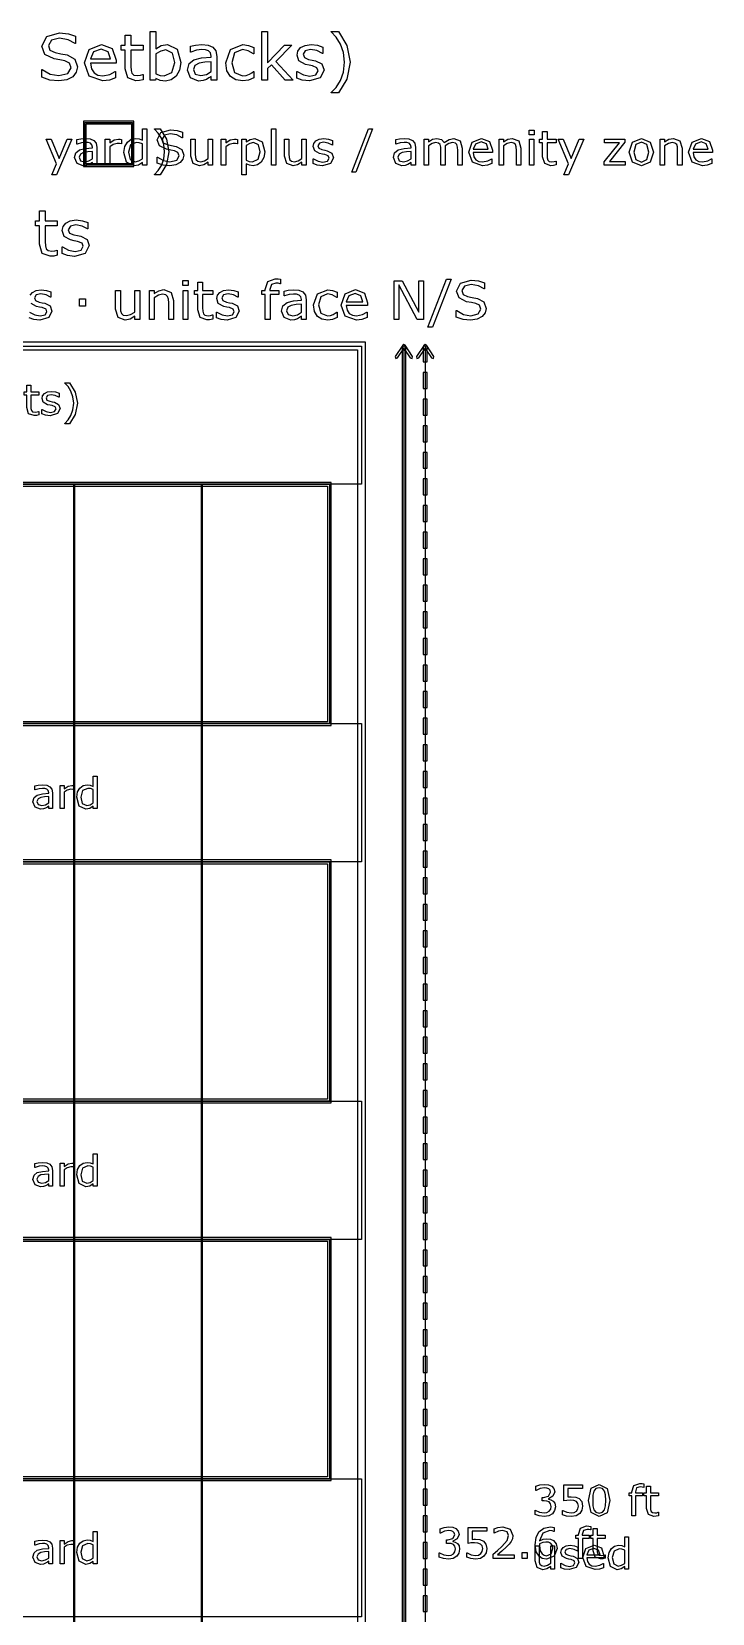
# Model space of a CAD drawing. Extents: x -1 to 182, y 89 to 480.
# Drawn here: x 137.6 to 171.4, y 401.6 to 480.3 of the extents above; entities that cross this region are included whole.
import ezdxf

# ---------------------------------------------------------------- set-up
doc = ezdxf.new("R2010")
doc.units = 0

msp = doc.modelspace()

# ---------------------------------------------------------------- linework, layer by layer
at = {"layer": 'Layer 1', "color": 7}
for points in [[(139.865188, 478.496712), (139.801628, 478.230062), (139.626445, 478.00682), (139.336538, 477.851791), (138.939664, 477.79598), (138.490079, 477.842489), (138.085455, 477.980465), (138.085455, 478.364937), (138.107151, 478.364937), (138.511778, 478.140145), (138.942757, 478.06108), (139.38614, 478.16805), (139.545821, 478.453304), (139.469856, 478.679646), (139.241963, 478.792817), (138.989265, 478.843977), (138.702463, 478.895137), (138.246676, 479.116828), (138.099398, 479.527655), (138.344344, 480.002044), (138.966011, 480.188079), (139.412495, 480.14157), (139.772164, 480.026849), (139.772164, 479.664081), (139.750468, 479.664081), (139.403203, 479.848565), (138.964468, 479.922979), (138.567594, 479.82066), (138.418766, 479.557111), (138.49318, 479.330768), (138.755181, 479.205195), (139.037332, 479.152485), (139.347392, 479.088923), (139.734963, 478.882734), (139.865188, 478.496712), (139.865188, 478.496712)], [(143.125452, 477.853341), (142.945617, 477.817684), (142.773535, 477.803733), (142.370459, 477.946359), (142.232484, 478.403695), (142.232484, 479.324567), (142.035594, 479.324567), (142.035594, 479.569513), (142.232484, 479.569513), (142.232484, 480.067156), (142.523938, 480.067156), (142.523938, 479.569513), (143.125452, 479.569513), (143.125452, 479.324567), (142.523938, 479.324567), (142.523938, 478.535469), (142.530129, 478.321529), (142.573537, 478.178902), (142.666553, 478.087435), (142.849489, 478.05953), (142.998317, 478.079683), (143.109936, 478.11534), (143.125441, 478.11534), (143.125452, 477.853341)], [(145.001303, 478.716853), (144.93929, 478.32618), (144.77496, 478.034725), (144.533115, 477.85024), (144.243209, 477.789779), (143.985862, 477.825436), (143.768822, 477.918453), (143.750217, 477.837838), (143.477365, 477.837838), (143.477365, 480.250091), (143.768822, 480.250091), (143.768822, 479.388129), (144.02927, 479.55246), (144.339329, 479.617572), (144.823019, 479.381928), (145.001303, 478.716853), (145.001303, 478.716853)], [(150.588552, 477.837838), (150.204079, 477.837838), (149.509548, 478.59593), (149.320414, 478.416097), (149.320414, 477.837838), (149.02896, 477.837838), (149.02896, 480.250091), (149.320414, 480.250091), (149.320414, 478.7029), (150.162222, 479.569513), (150.52964, 479.569513), (149.725038, 478.769563), (150.588552, 477.837838)], [(153.424033, 478.724604), (153.272104, 477.885897), (152.845776, 477.199118), (152.490758, 477.199118), (152.490758, 477.21462), (152.729502, 477.476619), (152.941894, 477.820784), (153.093822, 478.239363), (153.151181, 478.724604), (153.093822, 479.208294), (152.941894, 479.628423), (152.729502, 479.972588), (152.490758, 480.234587), (152.490758, 480.25009), (152.845776, 480.25009), (153.272104, 479.563311), (153.424033, 478.724604), (153.424033, 478.724604)], [(141.78445, 478.673445), (140.508559, 478.673445), (140.556618, 478.394393), (140.688393, 478.200606), (140.879078, 478.088985), (141.124024, 478.051778), (141.479041, 478.121541), (141.73484, 478.261067), (141.750345, 478.261067), (141.750345, 477.943258), (141.449588, 477.839388), (141.127128, 477.79753), (140.454301, 478.030074), (140.212456, 478.693599), (140.44345, 479.367975), (141.054264, 479.617572), (141.593765, 479.412934), (141.784452, 478.831574), (141.78445, 478.673445)], [(141.500745, 478.896687), (141.384474, 479.251703), (141.03876, 479.377277), (140.665139, 479.239301), (140.508559, 478.896687), (141.500745, 478.896687)], [(144.700546, 478.709101), (144.598226, 479.178839), (144.268014, 479.340069), (144.010667, 479.284259), (143.768822, 479.143182), (143.768822, 478.150996), (143.981211, 478.073481), (144.184299, 478.051778), (144.562571, 478.209907), (144.700546, 478.709101), (144.700546, 478.709101)], [(146.801189, 477.837838), (146.511286, 477.837838), (146.511286, 478.022323), (146.405865, 477.947909), (146.278741, 477.873495), (146.11131, 477.814584), (145.889619, 477.789779), (145.492744, 477.944808), (145.329965, 478.340132), (145.413679, 478.657942), (145.655526, 478.850178), (146.035346, 478.944746), (146.511286, 478.981953), (146.511286, 479.026911), (146.475628, 479.191242), (146.376409, 479.293561), (146.227581, 479.34162), (146.046199, 479.354023), (145.7904, 479.323017), (145.498946, 479.2362), (145.483442, 479.2362), (145.483442, 479.532306), (145.72994, 479.583466), (146.04775, 479.611371), (146.365559, 479.580365), (146.601202, 479.478046), (146.75003, 479.293561), (146.801189, 479.012959), (146.801189, 477.837838)], [(148.642936, 477.946358), (148.365433, 477.837838), (148.087931, 477.799081), (147.743766, 477.853341), (147.475566, 478.020772), (147.300383, 478.302925), (147.238373, 478.70135), (147.470915, 479.367975), (148.087931, 479.609821), (148.379387, 479.567963), (148.642936, 479.465644), (148.642936, 479.141633), (148.627431, 479.141633), (148.351479, 479.301313), (148.075527, 479.357123), (147.683304, 479.189692), (147.540678, 478.70135), (147.680203, 478.21921), (148.075527, 478.051778), (148.255361, 478.075032), (148.419691, 478.135494), (148.539063, 478.203707), (148.627431, 478.267269), (148.642936, 478.267269), (148.642936, 477.946358)], [(152.13264, 478.337032), (151.935753, 477.947909), (151.400904, 477.79598), (151.047437, 477.840939), (150.779237, 477.941707), (150.779237, 478.268819), (150.794742, 478.268819), (151.1017, 478.102938), (151.425711, 478.042476), (151.726468, 478.104488), (151.834987, 478.299825), (151.776077, 478.454854), (151.549735, 478.544771), (151.386953, 478.577327), (151.20557, 478.617634), (150.881559, 478.794367), (150.786992, 479.082722), (150.8304, 479.28426), (150.965273, 479.453241), (151.185417, 479.567963), (151.486171, 479.611371), (151.799332, 479.572614), (152.064431, 479.481146), (152.064431, 479.169538), (152.048926, 479.169538), (151.777625, 479.307514), (151.464465, 479.364875), (151.194714, 479.302863), (151.084645, 479.121479), (151.151307, 478.960249), (151.362145, 478.871882), (151.54198, 478.834675), (151.70941, 478.800569), (152.022571, 478.640889), (152.13264, 478.337032), (152.13264, 478.337032)], [(146.511286, 478.264168), (146.511286, 478.746309), (146.196578, 478.723054), (145.911323, 478.678096), (145.708234, 478.566475), (145.630722, 478.360286), (145.720638, 478.135494), (145.995039, 478.06108), (146.275643, 478.119991), (146.511286, 478.264168), (146.511286, 478.264168)], [(140.162844, 475.78732), (140.162844, 473.538364), (142.676383, 473.538364), (142.676383, 475.78732), (140.162844, 475.78732)], [(140.22899, 475.721174), (142.610237, 475.721174), (142.610237, 473.60451), (140.22899, 473.60451), (140.22899, 475.721174)], [(140.295136, 475.655028), (142.544091, 475.655028), (142.544091, 473.670656), (140.295136, 473.670656), (140.295136, 475.655028)], [(143.317817, 473.60451), (143.099223, 473.60451), (143.099223, 473.740548), (142.902726, 473.613812), (142.680645, 473.568466), (142.310901, 473.747524), (142.174863, 474.244005), (142.221371, 474.538173), (142.349271, 474.757927), (142.532981, 474.892802), (142.751572, 474.939311), (142.932957, 474.917218), (143.099223, 474.850943), (143.099223, 475.413699), (143.317817, 475.413699), (143.317817, 473.60451)], [(144.403795, 474.269585), (144.289847, 473.640554), (143.970101, 473.12547), (143.703838, 473.12547), (143.703838, 473.137098), (143.882897, 473.333598), (144.042189, 473.591721), (144.156135, 473.905655), (144.199156, 474.269586), (144.156135, 474.632354), (144.042189, 474.947451), (143.882897, 475.205574), (143.703838, 475.402074), (143.703838, 475.413702), (143.970101, 475.413702), (144.289847, 474.898618), (144.403795, 474.269587), (144.403795, 474.269585)], [(145.159174, 474.098665), (145.111501, 473.898678), (144.980115, 473.731246), (144.762686, 473.614975), (144.46503, 473.573117), (144.127843, 473.607998), (143.824374, 473.71148), (143.824374, 473.999834), (143.840646, 473.999834), (144.144115, 473.83124), (144.46735, 473.771942), (144.799889, 473.852169), (144.91965, 474.066109), (144.862674, 474.235866), (144.691756, 474.320744), (144.502233, 474.359114), (144.28713, 474.397484), (143.945291, 474.563752), (143.834833, 474.871873), (144.018541, 475.227665), (144.484792, 475.367191), (144.819656, 475.332309), (145.089406, 475.246268), (145.089406, 474.974192), (145.073134, 474.974192), (144.812687, 475.112556), (144.483638, 475.168366), (144.185982, 475.091627), (144.07436, 474.893965), (144.130171, 474.724208), (144.326669, 474.630028), (144.538285, 474.590495), (144.77083, 474.542824), (145.061509, 474.388182), (145.159177, 474.098665), (145.159174, 474.098665)], [(149.739122, 473.60451), (149.520531, 473.60451), (149.520531, 475.4137), (149.739122, 475.4137), (149.739122, 473.60451)], [(154.541147, 475.4137), (153.707478, 473.251044), (153.506329, 473.251044), (154.336508, 475.4137), (154.541147, 475.4137)], [(162.581345, 475.120695), (162.334847, 475.120695), (162.334847, 475.347425), (162.581345, 475.347425), (162.581345, 475.120695)], [(139.578513, 474.903266), (138.820422, 473.12547), (138.586715, 473.12547), (138.82856, 473.667297), (138.31115, 474.903266), (138.548346, 474.903266), (138.947157, 473.940536), (139.349458, 474.903266), (139.578513, 474.903266)], [(140.827273, 473.60451), (140.609844, 473.60451), (140.609844, 473.742873), (140.530779, 473.687063), (140.435436, 473.631252), (140.309862, 473.587069), (140.143596, 473.568466), (139.84594, 473.684738), (139.723853, 473.981231), (139.786639, 474.219588), (139.968024, 474.363766), (140.25289, 474.434691), (140.609844, 474.462597), (140.609844, 474.496315), (140.583103, 474.619564), (140.508689, 474.696303), (140.397066, 474.732347), (140.261028, 474.74165), (140.069182, 474.718396), (139.850589, 474.653283), (139.838973, 474.653283), (139.838973, 474.875363), (140.023846, 474.913732), (140.262203, 474.934661), (140.500561, 474.911407), (140.677294, 474.834667), (140.788914, 474.696304), (140.827284, 474.485852), (140.827273, 473.60451)], [(142.058592, 474.664909), (142.046977, 474.664909), (141.951634, 474.681186), (141.843502, 474.686999), (141.648166, 474.641653), (141.466781, 474.526544), (141.466781, 473.60451), (141.24819, 473.60451), (141.24819, 474.903266), (141.466781, 474.903266), (141.466781, 474.711418), (141.695838, 474.859083), (141.899313, 474.903266), (141.981866, 474.899779), (142.058605, 474.889315), (142.058592, 474.664909)], [(143.099223, 473.924257), (143.099223, 474.66956), (142.941095, 474.724208), (142.788778, 474.739323), (142.50275, 474.611424), (142.400431, 474.248656), (142.479496, 473.896352), (142.732969, 473.776593), (142.921328, 473.817288), (143.099223, 473.924258), (143.099223, 473.924257)], [(146.588155, 473.60451), (146.369565, 473.60451), (146.369565, 473.748687), (146.157948, 473.614975), (145.934707, 473.568466), (145.616122, 473.692876), (145.502177, 474.060295), (145.502177, 474.903266), (145.720767, 474.903266), (145.720767, 474.163778), (145.730081, 473.994021), (145.769615, 473.874261), (145.851006, 473.799847), (145.996344, 473.776592), (146.181216, 473.820776), (146.369578, 473.933559), (146.369578, 474.903266), (146.588168, 474.903266), (146.588155, 473.60451)], [(147.828774, 474.664909), (147.817159, 474.664909), (147.721817, 474.681186), (147.613681, 474.686999), (147.418345, 474.641653), (147.236963, 474.526544), (147.236963, 473.60451), (147.01837, 473.60451), (147.01837, 474.903266), (147.236963, 474.903266), (147.236963, 474.711418), (147.466018, 474.859083), (147.669493, 474.903266), (147.752045, 474.899779), (147.828785, 474.889315), (147.828774, 474.664909)], [(149.177528, 474.269585), (149.132181, 473.980068), (149.004282, 473.759152), (148.8229, 473.625439), (148.603145, 473.57893), (148.419435, 473.601023), (148.253168, 473.669623), (148.253168, 473.125471), (148.034575, 473.125471), (148.034575, 474.903267), (148.253168, 474.903267), (148.253168, 474.767229), (148.448504, 474.889315), (148.681046, 474.939312), (149.046142, 474.761416), (149.177528, 474.269586), (149.177528, 474.269585)], [(148.951961, 474.263772), (148.871734, 474.614913), (148.625238, 474.731185), (148.435714, 474.69049), (148.253168, 474.583519), (148.253168, 473.847519), (148.41246, 473.790546), (148.564775, 473.77543), (148.849641, 473.898678), (148.951961, 474.263772), (148.951961, 474.263772)], [(151.24833, 473.60451), (151.029739, 473.60451), (151.029739, 473.748687), (150.818123, 473.614975), (150.594881, 473.568466), (150.276297, 473.692876), (150.162351, 474.060295), (150.162351, 474.903266), (150.380942, 474.903266), (150.380942, 474.163778), (150.390255, 473.994021), (150.429786, 473.874261), (150.511178, 473.799847), (150.656516, 473.776592), (150.841388, 473.820776), (151.02975, 473.933559), (151.02975, 474.903266), (151.24834, 474.903266), (151.24833, 473.60451)], [(152.606384, 473.978905), (152.45872, 473.687063), (152.05758, 473.573117), (151.792482, 473.606835), (151.591332, 473.682412), (151.591332, 473.927746), (151.602948, 473.927746), (151.833166, 473.803335), (152.076175, 473.757989), (152.30174, 473.804497), (152.383131, 473.951), (152.338949, 474.067272), (152.169192, 474.134709), (152.047106, 474.159128), (151.911068, 474.189359), (151.668059, 474.321909), (151.597135, 474.538174), (151.629692, 474.689328), (151.730847, 474.816064), (151.895952, 474.902105), (152.12152, 474.934661), (152.35639, 474.905593), (152.555213, 474.836993), (152.555213, 474.603286), (152.543598, 474.603286), (152.340121, 474.706768), (152.105253, 474.749789), (151.90294, 474.70328), (151.820387, 474.567242), (151.870383, 474.446319), (152.028513, 474.380044), (152.16339, 474.352139), (152.288961, 474.326559), (152.523831, 474.206799), (152.606384, 473.978907), (152.606384, 473.978905)], [(156.684036, 473.60451), (156.46661, 473.60451), (156.46661, 473.742873), (156.387545, 473.687063), (156.292202, 473.631252), (156.166629, 473.587069), (156.000359, 473.568466), (155.702703, 473.684738), (155.580617, 473.981231), (155.643405, 474.219588), (155.824787, 474.363766), (156.109653, 474.434691), (156.46661, 474.462597), (156.46661, 474.496315), (156.439866, 474.619564), (156.365452, 474.696303), (156.253832, 474.732347), (156.117794, 474.74165), (155.925945, 474.718396), (155.707355, 474.653283), (155.69574, 474.653283), (155.69574, 474.875363), (155.880612, 474.913732), (156.118969, 474.934661), (156.357327, 474.911407), (156.53406, 474.834667), (156.64568, 474.696304), (156.68405, 474.485852), (156.684036, 473.60451)], [(159.000172, 473.60451), (158.781582, 473.60451), (158.781582, 474.343999), (158.773433, 474.505617), (158.742037, 474.630028), (158.665297, 474.705604), (158.521121, 474.731184), (158.337413, 474.684675), (158.153702, 474.568403), (158.159523, 474.505617), (158.161905, 474.435854), (158.161905, 473.60451), (157.943314, 473.60451), (157.943314, 474.343999), (157.935165, 474.506779), (157.903772, 474.63119), (157.827032, 474.705604), (157.682856, 474.731184), (157.502632, 474.687001), (157.323573, 474.574217), (157.323573, 473.60451), (157.104983, 473.60451), (157.104983, 474.903266), (157.323573, 474.903266), (157.323573, 474.759089), (157.527051, 474.891639), (157.74448, 474.939311), (157.968883, 474.8835), (158.107247, 474.728859), (158.349092, 474.889314), (158.582798, 474.939311), (158.897895, 474.809086), (159.000215, 474.447481), (159.000172, 473.60451)], [(160.508219, 474.231215), (159.551301, 474.231215), (159.587345, 474.021926), (159.686175, 473.876586), (159.82919, 473.79287), (160.012901, 473.764965), (160.279161, 473.817287), (160.47101, 473.921932), (160.482626, 473.921932), (160.482626, 473.683575), (160.257058, 473.605673), (160.015211, 473.574279), (159.510593, 473.748687), (159.329208, 474.24633), (159.502454, 474.752113), (159.960564, 474.939311), (160.36519, 474.785832), (160.508205, 474.349813), (160.508219, 474.231215)], [(160.295441, 474.398647), (160.208237, 474.664909), (159.948951, 474.759089), (159.668734, 474.655607), (159.551301, 474.398647), (160.295441, 474.398647)], [(161.925571, 473.60451), (161.706981, 473.60451), (161.706981, 474.343999), (161.69653, 474.51143), (161.65816, 474.634678), (161.574443, 474.706767), (161.432592, 474.731185), (161.245394, 474.687002), (161.058197, 474.574218), (161.058197, 473.60451), (160.839606, 473.60451), (160.839606, 474.903266), (161.058197, 474.903266), (161.058197, 474.759089), (161.26981, 474.891639), (161.494216, 474.939311), (161.815126, 474.812574), (161.925584, 474.447481), (161.925571, 473.60451)], [(162.567391, 473.60451), (162.348801, 473.60451), (162.348801, 474.903266), (162.567391, 474.903266), (162.567391, 473.60451)], [(163.674298, 473.616138), (163.539424, 473.589396), (163.410363, 473.578932), (163.108056, 473.685902), (163.004572, 474.028904), (163.004572, 474.719558), (162.856909, 474.719558), (162.856909, 474.903268), (163.004572, 474.903268), (163.004572, 475.2765), (163.223166, 475.2765), (163.223166, 474.903268), (163.674298, 474.903268), (163.674298, 474.719558), (163.223166, 474.719558), (163.223166, 474.127735), (163.227822, 473.96728), (163.260379, 473.86031), (163.330142, 473.791709), (163.467344, 473.770781), (163.578964, 473.785896), (163.66268, 473.812639), (163.674296, 473.812639), (163.674298, 473.616138)], [(165.049796, 474.903268), (164.291703, 473.125471), (164.057996, 473.125471), (164.299841, 473.667298), (163.782433, 474.903268), (164.019627, 474.903268), (164.418438, 473.940537), (164.820739, 474.903268), (165.049796, 474.903268)], [(167.114782, 473.60451), (166.066012, 473.60451), (166.066012, 473.766128), (166.822942, 474.72072), (166.082289, 474.72072), (166.082289, 474.903266), (167.095018, 474.903266), (167.095018, 474.747462), (166.334598, 473.789382), (167.114782, 473.789382), (167.114782, 473.60451)], [(168.517022, 474.253307), (168.35424, 473.752175), (167.91822, 473.568466), (167.479877, 473.752175), (167.31826, 474.253307), (167.479877, 474.754438), (167.91822, 474.939311), (168.35424, 474.754438), (168.517022, 474.253307), (168.517022, 474.253307)], [(168.291454, 474.253307), (168.192622, 474.627702), (167.91822, 474.75095), (167.641495, 474.627702), (167.543825, 474.253307), (167.642657, 473.8824), (167.91822, 473.756826), (168.19146, 473.881237), (168.291454, 474.253307), (168.291454, 474.253307)], [(169.941351, 473.60451), (169.722761, 473.60451), (169.722761, 474.343999), (169.71231, 474.51143), (169.67394, 474.634678), (169.590223, 474.706767), (169.448372, 474.731185), (169.261175, 474.687002), (169.073977, 474.574218), (169.073977, 473.60451), (168.855386, 473.60451), (168.855386, 474.903266), (169.073977, 474.903266), (169.073977, 474.759089), (169.28559, 474.891639), (169.509996, 474.939311), (169.830906, 474.812574), (169.941365, 474.447481), (169.941351, 473.60451)], [(171.449398, 474.231215), (170.49248, 474.231215), (170.528525, 474.021926), (170.627354, 473.876586), (170.770369, 473.79287), (170.954077, 473.764965), (171.22034, 473.817287), (171.412189, 473.921932), (171.423831, 473.921932), (171.423831, 473.683575), (171.198263, 473.605673), (170.956416, 473.574279), (170.451798, 473.748687), (170.270413, 474.24633), (170.44366, 474.752113), (170.901769, 474.939311), (171.306396, 474.785832), (171.449411, 474.349813), (171.449398, 474.231215)], [(171.23662, 474.398647), (171.149416, 474.664909), (170.89013, 474.759089), (170.609913, 474.655607), (170.49248, 474.398647), (171.23662, 474.398647)], [(140.609844, 473.924257), (140.609844, 474.285863), (140.373812, 474.268422), (140.159873, 474.234703), (140.007558, 474.150987), (139.949421, 473.996346), (140.016858, 473.827751), (140.222659, 473.771941), (140.43311, 473.816124), (140.609844, 473.924257), (140.609844, 473.924257)], [(156.46661, 473.924257), (156.46661, 474.285863), (156.230578, 474.268422), (156.016636, 474.234703), (155.864321, 474.150987), (155.806184, 473.996346), (155.873621, 473.827751), (156.079425, 473.771941), (156.289877, 473.816124), (156.46661, 473.924257), (156.46661, 473.924257)], [(138.861633, 469.122101), (138.681799, 469.086444), (138.509716, 469.072493), (138.106643, 469.215119), (137.968665, 469.672455), (137.968665, 470.593328), (137.771779, 470.593328), (137.771779, 470.838274), (137.968665, 470.838274), (137.968665, 471.335917), (138.260119, 471.335917), (138.260119, 470.838274), (138.861633, 470.838274), (138.861633, 470.593328), (138.260119, 470.593328), (138.260119, 469.80423), (138.266311, 469.59029), (138.309718, 469.447663), (138.402738, 469.356196), (138.58567, 469.328291), (138.734498, 469.348444), (138.84612, 469.384101), (138.861625, 469.384101), (138.861633, 469.122101)], [(140.450681, 469.605792), (140.253795, 469.216669), (139.718945, 469.06474), (139.365478, 469.109699), (139.097279, 469.210467), (139.097279, 469.537579), (139.112783, 469.537579), (139.419742, 469.371698), (139.743753, 469.311236), (140.044507, 469.373248), (140.153028, 469.568585), (140.094116, 469.723614), (139.867776, 469.813531), (139.704994, 469.846087), (139.523609, 469.886394), (139.199598, 470.063127), (139.105031, 470.351482), (139.148441, 470.553019), (139.283315, 470.722001), (139.503456, 470.836723), (139.804213, 470.880131), (140.11737, 470.841374), (140.382472, 470.749907), (140.382472, 470.438298), (140.366967, 470.438298), (140.095667, 470.576274), (139.782509, 470.633634), (139.512759, 470.571623), (139.402687, 470.390239), (139.469351, 470.229009), (139.680189, 470.140642), (139.860024, 470.103435), (140.027454, 470.069329), (140.340612, 469.909649), (140.450684, 469.605792), (140.450681, 469.605792)], [(145.375955, 467.616253), (145.102072, 467.616253), (145.102072, 467.868175), (145.375955, 467.868175), (145.375955, 467.616253)], [(146.590351, 465.944523), (146.440489, 465.914809), (146.297087, 465.90318), (145.961191, 466.022036), (145.846211, 466.403149), (145.846211, 467.170543), (145.682138, 467.170543), (145.682138, 467.374665), (145.846211, 467.374665), (145.846211, 467.789368), (146.089091, 467.789368), (146.089091, 467.374665), (146.590351, 467.374665), (146.590351, 467.170543), (146.089091, 467.170543), (146.089091, 466.512961), (146.09425, 466.334678), (146.130424, 466.215822), (146.207939, 466.1396), (146.360384, 466.116345), (146.484407, 466.133141), (146.577424, 466.162855), (146.590335, 466.162855), (146.590351, 465.944523)], [(149.968692, 467.706687), (149.955781, 467.706687), (149.851136, 467.729941), (149.737447, 467.74286), (149.51007, 467.673097), (149.440307, 467.423759), (149.440307, 467.374666), (149.878266, 467.374666), (149.878266, 467.170545), (149.448059, 467.170545), (149.448059, 465.931603), (149.20518, 465.931603), (149.20518, 467.170544), (149.041107, 467.170544), (149.041107, 467.374666), (149.20518, 467.374666), (149.20518, 467.422466), (149.333079, 467.816498), (149.702564, 467.954733), (149.848551, 467.94698), (149.968698, 467.928894), (149.968692, 467.706687)], [(157.083237, 465.931603), (156.766719, 465.931603), (155.854632, 467.652426), (155.854632, 465.931603), (155.615629, 465.931603), (155.615629, 467.855256), (156.012244, 467.855256), (156.844234, 466.284294), (156.844234, 467.855256), (157.083237, 467.855256), (157.083237, 465.931603)], [(158.447493, 467.941814), (157.521196, 465.538863), (157.297694, 465.538863), (158.220118, 467.941814), (158.447493, 467.941814)], [(160.194153, 466.480664), (160.141186, 466.258456), (159.9952, 466.072421), (159.753615, 465.94323), (159.422886, 465.896721), (159.048231, 465.935479), (158.711044, 466.050459), (158.711044, 466.370852), (158.729141, 466.370852), (159.066331, 466.183525), (159.425481, 466.117638), (159.794969, 466.20678), (159.928033, 466.444491), (159.864732, 466.63311), (159.674819, 466.727419), (159.46424, 466.770052), (159.225234, 466.812685), (158.845415, 466.997428), (158.722683, 467.339784), (158.926806, 467.735108), (159.44486, 467.890137), (159.816929, 467.85138), (160.116654, 467.755779), (160.116654, 467.453472), (160.098557, 467.453472), (159.809169, 467.607209), (159.443558, 467.669221), (159.112829, 467.583955), (158.988806, 467.36433), (159.050819, 467.175711), (159.26915, 467.071067), (159.504277, 467.027142), (159.762658, 466.974174), (160.085637, 466.80235), (160.194156, 466.480664), (160.194153, 466.480664)], [(137.481092, 466.290754), (137.736888, 466.152519), (138.006898, 466.102135), (138.257529, 466.153811), (138.347961, 466.316592), (138.29887, 466.445783), (138.110252, 466.520714), (137.9746, 466.547844), (137.823446, 466.581433), (137.553439, 466.728711)], [(137.510804, 467.136954), (137.623202, 467.277772), (137.806653, 467.373374), (138.057282, 467.409547), (138.318248, 467.377249), (138.539165, 467.301027), (138.539165, 467.041353), (138.526253, 467.041353), (138.300169, 467.156333), (138.039203, 467.204133), (137.814411, 467.152457), (137.722685, 467.001304), (137.778237, 466.866945), (137.953939, 466.793306), (138.103798, 466.7623), (138.243326, 466.733879), (138.504292, 466.600812), (138.596015, 466.347598), (138.596015, 466.347598)], [(140.270331, 466.591769), (139.961565, 466.591769), (139.961565, 466.957379), (140.270331, 466.957379), (140.270331, 466.591769)], [(142.962669, 465.931603), (142.71979, 465.931603), (142.71979, 466.0918), (142.484663, 465.94323), (142.236617, 465.891554), (141.882634, 466.029788), (141.756025, 466.438032), (141.756025, 467.374666), (141.998905, 467.374666), (141.998905, 466.553011), (142.00925, 466.364393), (142.053173, 466.231326), (142.143608, 466.148644), (142.305096, 466.122805), (142.51051, 466.171897), (142.719798, 466.297213), (142.719798, 467.374665), (142.962677, 467.374665), (142.962669, 465.931603)], [(144.64732, 465.931603), (144.40444, 465.931603), (144.40444, 466.753257), (144.392825, 466.939292), (144.350193, 467.076235), (144.257176, 467.156333), (144.099564, 467.183463), (143.891565, 467.13437), (143.683568, 467.009055), (143.683568, 465.931603), (143.440689, 465.931603), (143.440689, 467.374666), (143.683568, 467.374666), (143.683568, 467.214469), (143.918695, 467.361746), (144.168036, 467.414715), (144.524601, 467.273897), (144.647333, 466.868237), (144.64732, 465.931603)], [(145.360453, 465.931603), (145.117574, 465.931603), (145.117574, 467.374666), (145.360453, 467.374666), (145.360453, 465.931603)], [(147.914557, 466.347598), (147.750484, 466.023329), (147.304776, 465.896722), (147.010221, 465.934187), (146.786722, 466.018161), (146.786722, 466.290754), (146.799634, 466.290754), (147.055432, 466.15252), (147.325442, 466.102135), (147.576071, 466.153812), (147.666505, 466.316592), (147.617412, 466.445783), (147.428793, 466.520714), (147.293144, 466.547844), (147.141991, 466.581434), (146.871981, 466.728711), (146.793175, 466.969006), (146.829349, 467.136955), (146.941744, 467.277773), (147.125195, 467.373374), (147.375827, 467.409548), (147.636793, 467.37725), (147.857709, 467.301027), (147.857709, 467.041354), (147.844797, 467.041354), (147.618714, 467.156333), (147.357748, 467.204134), (147.132955, 467.152458), (147.04123, 467.001304), (147.096782, 466.866946), (147.272481, 466.793307), (147.422343, 466.762301), (147.561868, 466.733879), (147.822834, 466.600813), (147.91456, 466.347598), (147.914557, 466.347598)], [(151.243808, 465.931603), (151.00222, 465.931603), (151.00222, 466.08534), (150.91437, 466.023329), (150.808434, 465.961317), (150.668909, 465.912224), (150.484166, 465.891553), (150.153437, 466.020743), (150.017786, 466.35018), (150.087548, 466.615022), (150.289087, 466.775218), (150.605605, 466.854025), (151.00222, 466.885031), (151.00222, 466.922496), (150.972507, 467.059438), (150.889825, 467.144704), (150.765802, 467.184754), (150.614648, 467.195088), (150.401484, 467.169249), (150.158605, 467.096902), (150.145693, 467.096902), (150.145693, 467.343657), (150.351107, 467.38629), (150.615947, 467.409544), (150.880789, 467.383705), (151.07716, 467.298439), (151.201184, 467.144702), (151.243816, 466.910866), (151.243808, 465.931603)], [(151.00222, 466.286878), (151.00222, 466.688662), (150.739962, 466.669284), (150.50225, 466.631818), (150.333013, 466.538801), (150.268417, 466.366977), (150.343347, 466.17965), (150.572016, 466.117638), (150.805852, 466.166731), (151.00222, 466.286878), (151.00222, 466.286878)], [(152.778596, 466.022037), (152.547345, 465.931603), (152.316091, 465.899305), (152.029289, 465.944522), (151.805787, 466.084048), (151.659801, 466.319176), (151.608125, 466.651197), (151.801911, 467.206717), (152.316091, 467.408255), (152.558971, 467.373374), (152.778596, 467.288108), (152.778596, 467.018099), (152.765684, 467.018099), (152.535724, 467.151165), (152.305765, 467.197674), (151.978912, 467.058148), (151.860056, 466.651197), (151.976327, 466.249413), (152.305765, 466.109886), (152.455627, 466.129264), (152.59257, 466.179649), (152.692045, 466.236493), (152.765684, 466.289461), (152.778596, 466.289461), (152.778596, 466.022037)], [(154.297881, 466.627942), (153.234639, 466.627942), (153.274689, 466.395398), (153.384501, 466.23391), (153.543407, 466.140892), (153.747528, 466.109886), (154.043374, 466.168022), (154.25654, 466.284294), (154.269452, 466.284294), (154.269452, 466.019453), (154.01882, 465.932895), (153.750105, 465.898013), (153.189414, 466.0918), (152.987878, 466.644737), (153.180373, 467.206717), (153.689383, 467.414715), (154.138968, 467.244183), (154.297874, 466.759717), (154.297881, 466.627942)], [(154.061461, 466.813977), (153.964568, 467.109824), (153.676474, 467.214469), (153.365123, 467.099489), (153.234639, 466.813977), (154.061461, 466.813977)], [(138.596015, 466.347598), (138.431945, 466.023329), (137.986236, 465.896721), (137.691681, 465.934187), (137.46818, 466.018161)], [(94.720714, 464.608688), (153.987306, 464.608688), (153.987306, 457.72953), (94.720714, 457.72953), (94.720714, 464.608688)], [(94.919151, 464.410251), (153.788869, 464.410251), (153.788869, 345.480192), (94.919151, 345.480192), (94.919151, 464.410251)], [(156.046092, 464.647445), (155.675573, 464.091408), (155.695205, 463.99529), (155.791323, 464.014411), (156.10397, 464.483115), (156.416612, 464.01441), (156.51273, 463.995288), (156.532362, 464.091406), (156.161842, 464.647444), (156.103965, 464.6785), (156.046087, 464.647444), (156.046092, 464.647445)], [(156.10397, 464.608688), (156.10397, 345.281755)], [(157.104424, 464.647445), (156.733905, 464.091408), (156.753537, 463.99529), (156.849655, 464.014411), (157.162302, 464.483115), (157.474944, 464.01441), (157.571062, 463.995288), (157.590694, 464.091406), (157.220174, 464.647444), (157.162297, 464.6785), (157.104419, 464.647444), (157.104424, 464.647445)], [(157.069801, 464.608688), (157.069801, 463.814939), (157.254803, 463.814939), (157.254803, 464.608688), (157.069801, 464.608688)], [(157.162302, 464.608688), (157.162302, 351.89633)], [(139.858471, 461.760287), (139.757186, 461.201148), (139.472965, 460.743296), (139.236288, 460.743296), (139.236288, 460.75363), (139.39545, 460.928296), (139.537045, 461.157739), (139.63833, 461.436792), (139.67657, 461.760286), (139.63833, 462.082746), (139.537045, 462.362832), (139.39545, 462.592275), (139.236288, 462.766942), (139.236288, 462.777276), (139.472965, 462.777276), (139.757186, 462.319424), (139.858471, 461.760285), (139.858471, 461.760287)], [(157.069801, 463.285773), (157.069801, 462.492024), (157.254803, 462.492024), (157.254803, 463.285773), (157.069801, 463.285773)], [(137.938177, 461.179444), (137.818287, 461.155674), (137.703566, 461.146372), (137.434848, 461.241456), (137.342866, 461.546346), (137.342866, 462.160262), (137.211606, 462.160262), (137.211606, 462.323559), (137.342866, 462.323559), (137.342866, 462.655321), (137.537168, 462.655321), (137.537168, 462.323559), (137.938177, 462.323559), (137.938177, 462.160262), (137.537168, 462.160262), (137.537168, 461.634196), (137.541295, 461.49157), (137.570232, 461.396485), (137.632245, 461.335507), (137.7542, 461.316904), (137.853418, 461.33034), (137.927832, 461.35411), (137.938177, 461.35411), (137.938177, 461.179444)], [(138.997541, 461.501905), (138.866284, 461.24249), (138.509716, 461.141204), (138.274074, 461.171176), (138.095274, 461.238355), (138.095274, 461.45643), (138.105619, 461.45643), (138.310258, 461.345842), (138.526263, 461.305535), (138.72677, 461.346876), (138.799115, 461.4771), (138.759843, 461.580453), (138.608946, 461.640397), (138.500427, 461.662101), (138.379505, 461.688973), (138.163496, 461.806795), (138.100452, 461.999031), (138.129389, 462.13339), (138.219307, 462.246044), (138.366066, 462.322525), (138.566573, 462.351464), (138.775345, 462.325625), (138.952078, 462.264647), (138.952078, 462.056908), (138.941733, 462.056908), (138.760864, 462.148892), (138.552092, 462.187132), (138.372258, 462.145791), (138.298878, 462.024868), (138.34332, 461.917381), (138.48388, 461.85847), (138.603768, 461.833666), (138.71539, 461.810928), (138.924162, 461.704474), (138.997541, 461.501903), (138.997541, 461.501905)], [(157.069801, 461.962858), (157.069801, 461.169109), (157.254803, 461.169109), (157.254803, 461.962858), (157.069801, 461.962858)], [(157.069801, 460.639943), (157.069801, 459.846194), (157.254803, 459.846194), (157.254803, 460.639943), (157.069801, 460.639943)], [(157.069801, 459.317028), (157.069801, 458.523279), (157.254803, 458.523279), (157.254803, 459.317028), (157.069801, 459.317028)], [(139.699824, 457.72953), (139.699824, 351.89633)], [(146.049816, 457.72953), (146.049816, 351.89633)], [(157.069801, 457.994113), (157.069801, 457.200364), (157.254803, 457.200364), (157.254803, 457.994113), (157.069801, 457.994113)], [(157.069801, 456.671198), (157.069801, 455.877449), (157.254803, 455.877449), (157.254803, 456.671198), (157.069801, 456.671198)], [(157.069801, 455.348283), (157.069801, 454.554534), (157.254803, 454.554534), (157.254803, 455.348283), (157.069801, 455.348283)], [(157.069801, 454.025368), (157.069801, 453.231619), (157.254803, 453.231619), (157.254803, 454.025368), (157.069801, 454.025368)], [(157.069801, 452.702453), (157.069801, 451.908704), (157.254803, 451.908704), (157.254803, 452.702453), (157.069801, 452.702453)], [(157.069801, 451.379538), (157.069801, 450.585789), (157.254803, 450.585789), (157.254803, 451.379538), (157.069801, 451.379538)], [(157.069801, 450.056623), (157.069801, 449.262874), (157.254803, 449.262874), (157.254803, 450.056623), (157.069801, 450.056623)], [(157.069801, 448.733708), (157.069801, 447.939959), (157.254803, 447.939959), (157.254803, 448.733708), (157.069801, 448.733708)], [(157.069801, 447.410793), (157.069801, 446.617044), (157.254803, 446.617044), (157.254803, 447.410793), (157.069801, 447.410793)], [(94.720714, 445.823295), (153.987306, 445.823295), (153.987306, 438.944137), (94.720714, 438.944137), (94.720714, 445.823295)], [(157.069801, 446.087878), (157.069801, 445.294129), (157.254803, 445.294129), (157.254803, 446.087878), (157.069801, 446.087878)], [(157.069801, 444.764963), (157.069801, 443.971214), (157.254803, 443.971214), (157.254803, 444.764963), (157.069801, 444.764963)], [(140.843423, 441.589967), (140.649119, 441.589967), (140.649119, 441.710889), (140.474452, 441.598235), (140.277049, 441.557929), (139.948386, 441.717091), (139.827464, 442.158408), (139.868805, 442.41989), (139.982494, 442.615226), (140.145792, 442.735117), (140.340094, 442.776458), (140.501325, 442.756826), (140.649119, 442.697914), (140.649119, 443.198142), (140.843423, 443.198142), (140.843423, 441.589967)], [(157.069801, 443.442048), (157.069801, 442.648299), (157.254803, 442.648299), (157.254803, 443.442048), (157.069801, 443.442048)], [(138.629607, 441.589967), (138.436337, 441.589967), (138.436337, 441.712956), (138.366056, 441.663346), (138.281307, 441.613737), (138.169688, 441.574465), (138.021892, 441.557929), (137.757309, 441.66128), (137.64879, 441.924831), (137.704598, 442.136704), (137.86583, 442.26486), (138.119044, 442.327905), (138.436337, 442.352696), (138.436337, 442.382668), (138.412577, 442.492224), (138.346432, 442.560436), (138.247213, 442.592475), (138.126288, 442.60073), (137.955756, 442.580066), (137.761455, 442.522188), (137.751109, 442.522188), (137.751109, 442.719591), (137.915439, 442.753698), (138.127312, 442.772298), (138.339185, 442.751635), (138.496281, 442.68342), (138.5955, 442.560431), (138.629607, 442.373363), (138.629607, 441.589967)], [(139.724113, 442.532544), (139.713768, 442.532544), (139.629019, 442.547017), (139.532901, 442.552176), (139.359269, 442.511869), (139.19804, 442.40955), (139.19804, 441.589967), (139.003735, 441.589967), (139.003735, 442.744417), (139.19804, 442.744417), (139.19804, 442.573885), (139.401644, 442.705142), (139.582511, 442.744417), (139.65589, 442.741321), (139.724105, 442.732008), (139.724113, 442.532544)], [(140.649119, 441.874187), (140.649119, 442.536679), (140.508559, 442.585254), (140.373167, 442.598695), (140.118918, 442.485006), (140.027968, 442.162546), (140.098249, 441.849388), (140.323557, 441.742936), (140.490988, 441.779107), (140.649119, 441.874193), (140.649119, 441.874187)], [(138.436337, 441.874187), (138.436337, 442.195613), (138.226531, 442.180109), (138.036362, 442.150137), (137.900969, 442.075723), (137.849293, 441.938264), (137.909237, 441.788402), (138.092173, 441.738792), (138.279241, 441.778067), (138.436337, 441.874185), (138.436337, 441.874187)], [(157.069801, 442.119133), (157.069801, 441.325384), (157.254803, 441.325384), (157.254803, 442.119133), (157.069801, 442.119133)], [(157.069801, 440.796218), (157.069801, 440.002469), (157.254803, 440.002469), (157.254803, 440.796218), (157.069801, 440.796218)], [(157.069801, 439.473303), (157.069801, 438.679554), (157.254803, 438.679554), (157.254803, 439.473303), (157.069801, 439.473303)], [(96.215711, 439.036638), (96.215711, 426.945401), (152.492309, 426.945401), (152.492309, 439.036638), (96.215711, 439.036638)], [(157.069801, 438.150388), (157.069801, 437.356639), (157.254803, 437.356639), (157.254803, 438.150388), (157.069801, 438.150388)], [(157.069801, 436.827473), (157.069801, 436.033724), (157.254803, 436.033724), (157.254803, 436.827473), (157.069801, 436.827473)], [(157.069801, 435.504558), (157.069801, 434.710809), (157.254803, 434.710809), (157.254803, 435.504558), (157.069801, 435.504558)], [(157.069801, 434.181643), (157.069801, 433.387894), (157.254803, 433.387894), (157.254803, 434.181643), (157.069801, 434.181643)], [(157.069801, 432.858728), (157.069801, 432.064979), (157.254803, 432.064979), (157.254803, 432.858728), (157.069801, 432.858728)], [(157.069801, 431.535813), (157.069801, 430.742064), (157.254803, 430.742064), (157.254803, 431.535813), (157.069801, 431.535813)], [(157.069801, 430.212898), (157.069801, 429.419149), (157.254803, 429.419149), (157.254803, 430.212898), (157.069801, 430.212898)], [(157.069801, 428.889983), (157.069801, 428.096234), (157.254803, 428.096234), (157.254803, 428.889983), (157.069801, 428.889983)], [(157.069801, 427.567068), (157.069801, 426.773319), (157.254803, 426.773319), (157.254803, 427.567068), (157.069801, 427.567068)], [(94.720714, 427.037902), (153.987306, 427.037902), (153.987306, 420.158744), (94.720714, 420.158744), (94.720714, 427.037902)], [(157.069801, 426.244153), (157.069801, 425.450404), (157.254803, 425.450404), (157.254803, 426.244153), (157.069801, 426.244153)], [(140.843423, 422.804574), (140.649119, 422.804574), (140.649119, 422.925496), (140.474452, 422.812842), (140.277049, 422.772536), (139.948386, 422.931698), (139.827464, 423.373015), (139.868805, 423.634497), (139.982494, 423.829833), (140.145792, 423.949724), (140.340094, 423.991065), (140.501325, 423.971433), (140.649119, 423.912521), (140.649119, 424.412749), (140.843423, 424.412749), (140.843423, 422.804574)], [(157.069801, 424.921238), (157.069801, 424.127489), (157.254803, 424.127489), (157.254803, 424.921238), (157.069801, 424.921238)], [(138.629607, 422.804574), (138.436337, 422.804574), (138.436337, 422.927563), (138.366056, 422.877953), (138.281307, 422.828344), (138.169688, 422.789072), (138.021892, 422.772536), (137.757309, 422.875887), (137.64879, 423.139438), (137.704598, 423.351311), (137.86583, 423.479467), (138.119044, 423.542512), (138.436337, 423.567303), (138.436337, 423.597275), (138.412577, 423.706831), (138.346432, 423.775043), (138.247213, 423.807082), (138.126288, 423.815337), (137.955756, 423.794673), (137.761455, 423.736795), (137.751109, 423.736795), (137.751109, 423.934198), (137.915439, 423.968305), (138.127312, 423.986905), (138.339185, 423.966242), (138.496281, 423.898027), (138.5955, 423.775038), (138.629607, 423.58797), (138.629607, 422.804574)], [(138.436337, 423.088794), (138.436337, 423.41022), (138.226531, 423.394716), (138.036362, 423.364744), (137.900969, 423.29033), (137.849293, 423.152871), (137.909237, 423.003009), (138.092173, 422.953399), (138.279241, 422.992674), (138.436337, 423.088792), (138.436337, 423.088794)], [(139.724113, 423.747151), (139.713768, 423.747151), (139.629019, 423.761624), (139.532901, 423.766783), (139.359269, 423.726476), (139.19804, 423.624157), (139.19804, 422.804574), (139.003735, 422.804574), (139.003735, 423.959024), (139.19804, 423.959024), (139.19804, 423.788492), (139.401644, 423.919749), (139.582511, 423.959024), (139.65589, 423.955928), (139.724105, 423.946615), (139.724113, 423.747151)], [(140.649119, 423.088794), (140.649119, 423.751286), (140.508559, 423.799861), (140.373167, 423.813302), (140.118918, 423.699613), (140.027968, 423.377153), (140.098249, 423.063995), (140.323557, 422.957543), (140.490988, 422.993714), (140.649119, 423.0888), (140.649119, 423.088794)], [(157.069801, 423.598323), (157.069801, 422.804574), (157.254803, 422.804574), (157.254803, 423.598323), (157.069801, 423.598323)], [(157.069801, 422.275408), (157.069801, 421.481659), (157.254803, 421.481659), (157.254803, 422.275408), (157.069801, 422.275408)], [(96.215711, 420.251245), (96.215711, 408.160008), (152.492309, 408.160008), (152.492309, 420.251245), (96.215711, 420.251245)], [(157.069801, 420.952493), (157.069801, 420.158744), (157.254803, 420.158744), (157.254803, 420.952493), (157.069801, 420.952493)], [(157.069801, 419.629578), (157.069801, 418.835829), (157.254803, 418.835829), (157.254803, 419.629578), (157.069801, 419.629578)], [(157.069801, 418.306663), (157.069801, 417.512914), (157.254803, 417.512914), (157.254803, 418.306663), (157.069801, 418.306663)], [(157.069801, 416.983748), (157.069801, 416.189999), (157.254803, 416.189999), (157.254803, 416.983748), (157.069801, 416.983748)], [(157.069801, 415.660833), (157.069801, 414.867084), (157.254803, 414.867084), (157.254803, 415.660833), (157.069801, 415.660833)], [(157.069801, 414.337918), (157.069801, 413.544169), (157.254803, 413.544169), (157.254803, 414.337918), (157.069801, 414.337918)], [(157.069801, 413.015003), (157.069801, 412.221254), (157.254803, 412.221254), (157.254803, 413.015003), (157.069801, 413.015003)], [(157.069801, 411.692088), (157.069801, 410.898339), (157.254803, 410.898339), (157.254803, 411.692088), (157.069801, 411.692088)], [(157.069801, 410.369173), (157.069801, 409.575424), (157.254803, 409.575424), (157.254803, 410.369173), (157.069801, 410.369173)], [(157.069801, 409.046258), (157.069801, 408.252509), (157.254803, 408.252509), (157.254803, 409.046258), (157.069801, 409.046258)], [(94.720714, 408.252509), (153.987306, 408.252509), (153.987306, 401.373351), (94.720714, 401.373351), (94.720714, 408.252509)], [(157.069801, 407.723343), (157.069801, 406.929594), (157.254803, 406.929594), (157.254803, 407.723343), (157.069801, 407.723343)], [(163.526764, 407.141467), (163.608412, 407.029847), (163.64045, 406.856215), (163.60221, 406.662945), (163.494723, 406.509981), (163.31179, 406.402494), (163.082347, 406.36839), (162.830165, 406.399393), (162.62656, 406.465539), (162.62656, 406.681547), (162.642065, 406.681547), (162.84877, 406.58543), (163.078211, 406.54719), (163.216705, 406.568885), (163.33556, 406.632965), (163.405842, 406.733215), (163.429601, 406.871709), (163.40273, 407.008135), (163.330383, 407.093916), (163.217728, 407.137326), (163.075102, 407.149735), (162.982083, 407.149735), (162.982083, 407.321301), (163.05443, 407.321301), (163.304543, 407.386412), (163.398595, 407.57865), (163.374835, 407.6758), (163.308689, 407.745047), (163.213604, 407.782255), (163.098883, 407.7926), (162.890111, 407.757461), (162.681337, 407.658242), (162.670991, 407.658242), (162.670991, 407.874248), (162.866328, 407.940394), (163.10404, 407.9714), (163.302477, 407.950736), (163.457507, 407.88459), (163.570161, 407.7647), (163.608401, 407.60037), (163.517451, 407.376094), (163.304543, 407.256206), (163.304543, 407.241733), (163.418232, 407.206594), (163.526753, 407.14148), (163.526764, 407.141467)], [(164.995406, 406.889287), (164.956131, 406.683614), (164.848645, 406.518249), (164.670879, 406.40663), (164.433167, 406.36839), (164.190288, 406.395261), (163.992885, 406.458306), (163.992885, 406.67638), (164.007358, 406.67638), (164.205795, 406.584395), (164.429037, 406.54719), (164.570631, 406.567853), (164.69362, 406.640201), (164.761835, 406.746653), (164.785594, 406.890314), (164.757689, 407.024675), (164.68224, 407.112524), (164.550983, 407.167301), (164.379417, 407.183837), (164.203718, 407.171428), (164.059026, 407.146637), (164.059026, 407.939354), (164.985066, 407.939354), (164.985066, 407.758485), (164.258495, 407.758485), (164.258495, 407.349209), (164.349445, 407.355401), (164.430061, 407.357517), (164.649167, 407.335822), (164.821768, 407.261408), (164.949924, 407.114646), (164.995401, 406.889338), (164.995406, 406.889287)], [(166.351394, 407.170407), (166.221169, 406.56166), (165.819127, 406.36839), (165.413984, 406.564758), (165.28686, 407.168338), (165.416051, 407.773987), (165.819127, 407.970355), (166.223235, 407.770886), (166.351394, 407.170407), (166.351394, 407.170407)], [(166.079575, 406.701185), (166.128152, 406.897556), (166.141593, 407.170407), (166.128152, 407.443258), (166.078543, 407.639626), (165.979324, 407.759517), (165.819127, 407.799823), (165.657895, 407.759517), (165.557645, 407.63756), (165.509068, 407.438091), (165.496659, 407.168338), (165.508036, 406.898588), (165.55661, 406.704286), (165.652728, 406.581294), (165.819127, 406.538921), (165.980356, 406.579228), (166.079575, 406.701185), (166.079575, 406.701185)], [(168.047411, 407.820495), (168.037065, 407.820495), (167.953351, 407.839095), (167.862401, 407.849441), (167.6805, 407.793632), (167.624689, 407.59416), (167.624689, 407.554886), (167.975055, 407.554886), (167.975055, 407.391588), (167.630891, 407.391588), (167.630891, 406.400428), (167.436586, 406.400428), (167.436586, 407.39158), (167.305329, 407.39158), (167.305329, 407.554878), (167.436586, 407.554878), (167.436586, 407.593118), (167.538906, 407.908345), (167.834495, 408.018932), (167.951282, 408.012741), (168.0474, 407.998269), (168.047411, 407.820495)], [(168.769847, 406.410763), (168.649959, 406.387003), (168.535236, 406.37769), (168.26652, 406.472776), (168.174535, 406.777665), (168.174535, 407.39158), (168.043278, 407.39158), (168.043278, 407.554878), (168.174535, 407.554878), (168.174535, 407.886641), (168.368839, 407.886641), (168.368839, 407.554878), (168.769847, 407.554878), (168.769847, 407.39158), (168.368839, 407.39158), (168.368839, 406.865515), (168.372967, 406.722889), (168.401907, 406.627805), (168.463917, 406.566827), (168.585874, 406.548227), (168.685093, 406.561668), (168.759507, 406.585427), (168.769852, 406.585427), (168.769847, 406.410763)], [(157.069801, 406.400428), (157.069801, 405.606679), (157.254803, 405.606679), (157.254803, 406.400428), (157.069801, 406.400428)], [(140.843423, 404.019181), (140.649119, 404.019181), (140.649119, 404.140103), (140.474452, 404.027449), (140.277049, 403.987143), (139.948386, 404.146305), (139.827464, 404.587622), (139.868805, 404.849104), (139.982494, 405.04444), (140.145792, 405.164331), (140.340094, 405.205672), (140.501325, 405.18604), (140.649119, 405.127128), (140.649119, 405.627356), (140.843423, 405.627356), (140.843423, 404.019181)], [(158.76427, 405.024803), (158.845918, 404.913183), (158.877956, 404.739551), (158.839716, 404.546281), (158.732229, 404.393317), (158.549296, 404.28583), (158.319853, 404.251726), (158.067671, 404.282729), (157.864066, 404.348875), (157.864066, 404.564883), (157.879571, 404.564883), (158.086276, 404.468766), (158.315717, 404.430526), (158.454211, 404.452221), (158.573066, 404.516301), (158.643348, 404.616551), (158.667107, 404.755045), (158.640236, 404.891471), (158.567889, 404.977252), (158.455234, 405.020662), (158.312608, 405.033071), (158.219589, 405.033071), (158.219589, 405.204637), (158.291936, 405.204637), (158.542049, 405.269748), (158.636101, 405.461986), (158.612341, 405.559136), (158.546195, 405.628383), (158.45111, 405.665591), (158.336389, 405.675936), (158.127617, 405.640797), (157.918843, 405.541578), (157.908497, 405.541578), (157.908497, 405.757584), (158.103834, 405.82373), (158.341546, 405.854736), (158.539983, 405.834072), (158.695013, 405.767926), (158.807667, 405.648036), (158.845907, 405.483706), (158.754957, 405.25943), (158.542049, 405.139542), (158.542049, 405.125069), (158.655738, 405.08993), (158.764259, 405.024816), (158.76427, 405.024803)], [(160.232912, 404.772623), (160.193637, 404.56695), (160.086151, 404.401585), (159.908385, 404.289966), (159.670673, 404.251726), (159.427794, 404.278597), (159.230391, 404.341642), (159.230391, 404.559716), (159.244864, 404.559716), (159.443301, 404.467731), (159.666543, 404.430526), (159.808137, 404.451189), (159.931126, 404.523537), (159.999341, 404.629989), (160.0231, 404.77365), (159.995195, 404.908011), (159.919746, 404.99586), (159.788489, 405.050637), (159.616923, 405.067173), (159.441224, 405.054764), (159.296532, 405.029973), (159.296532, 405.82269), (160.222572, 405.82269), (160.222572, 405.641821), (159.496001, 405.641821), (159.496001, 405.232545), (159.586951, 405.238737), (159.667567, 405.240853), (159.886673, 405.219158), (160.059274, 405.144744), (160.18743, 404.997982), (160.232907, 404.772674), (160.232912, 404.772623)], [(161.590966, 404.283764), (160.549171, 404.283764), (160.549171, 404.499772), (160.766211, 404.685806), (160.969815, 404.870808), (161.241635, 405.175697), (161.315014, 405.420645), (161.235433, 405.607714), (161.015292, 405.675926), (160.811687, 405.642853), (160.597746, 405.541568), (160.5874, 405.541568), (160.5874, 405.758608), (160.782737, 405.824754), (161.020449, 405.854726), (161.391484, 405.740005), (161.525845, 405.43098), (161.503117, 405.266648), (161.438006, 405.12299), (161.34292, 404.996897), (161.211663, 404.859438), (160.983254, 404.6486), (160.76311, 404.460498), (161.590966, 404.460498), (161.590966, 404.283764)], [(163.729334, 404.782958), (163.574304, 404.399519), (163.196035, 404.251726), (162.98933, 404.286865), (162.824997, 404.391251), (162.687539, 404.618628), (162.639996, 404.959692), (162.683406, 405.322459), (162.823965, 405.603578), (163.058576, 405.785479), (163.393438, 405.851625), (163.495758, 405.846465), (163.579474, 405.827865), (163.579474, 405.63046), (163.569129, 405.63046), (163.48128, 405.6594), (163.362424, 405.673872), (163.007925, 405.534345), (162.853929, 405.159174), (163.024461, 405.238758), (163.219797, 405.266661), (163.392396, 405.248061), (163.546393, 405.175713), (163.682818, 405.01655), (163.729326, 404.782974), (163.729334, 404.782958)], [(165.400549, 405.703844), (165.390204, 405.703844), (165.306487, 405.722445), (165.215536, 405.73279), (165.033636, 405.676981), (164.977825, 405.47751), (164.977825, 405.438235), (165.328191, 405.438235), (165.328191, 405.274937), (164.984037, 405.274937), (164.984037, 404.283764), (164.789732, 404.283764), (164.789732, 405.274916), (164.658475, 405.274916), (164.658475, 405.438214), (164.789732, 405.438214), (164.789732, 405.476454), (164.892052, 405.791681), (165.187641, 405.902268), (165.304431, 405.896077), (165.400549, 405.881605), (165.400549, 405.703844)], [(166.122985, 404.294112), (166.003094, 404.270352), (165.888374, 404.261039), (165.619655, 404.356125), (165.527673, 404.661014), (165.527673, 405.274929), (165.396413, 405.274929), (165.396413, 405.438227), (165.527673, 405.438227), (165.527673, 405.76999), (165.721975, 405.76999), (165.721975, 405.438227), (166.122985, 405.438227), (166.122985, 405.274929), (165.721975, 405.274929), (165.721975, 404.748864), (165.726102, 404.606238), (165.75504, 404.511155), (165.817053, 404.450176), (165.939007, 404.431576), (166.038226, 404.445017), (166.11264, 404.468776), (166.122985, 404.468776), (166.122985, 404.294112)], [(167.284668, 403.754598), (167.090366, 403.754598), (167.090366, 403.87552), (166.915699, 403.762866), (166.718296, 403.72256), (166.389634, 403.881722), (166.268712, 404.323039), (166.310053, 404.584521), (166.423742, 404.779857), (166.587037, 404.899748), (166.781341, 404.941089), (166.94257, 404.921457), (167.090366, 404.862545), (167.090366, 405.362773), (167.284668, 405.362773), (167.284668, 403.754598)], [(138.629607, 404.019181), (138.436337, 404.019181), (138.436337, 404.14217), (138.366056, 404.09256), (138.281307, 404.042951), (138.169688, 404.003679), (138.021892, 403.987143), (137.757309, 404.090494), (137.64879, 404.354045), (137.704598, 404.565918), (137.86583, 404.694074), (138.119044, 404.757119), (138.436337, 404.78191), (138.436337, 404.811882), (138.412577, 404.921438), (138.346432, 404.98965), (138.247213, 405.021689), (138.126288, 405.029944), (137.955756, 405.00928), (137.761455, 404.951402), (137.751109, 404.951402), (137.751109, 405.148805), (137.915439, 405.182912), (138.127312, 405.201512), (138.339185, 405.180849), (138.496281, 405.112634), (138.5955, 404.989645), (138.629607, 404.802577), (138.629607, 404.019181)], [(138.436337, 404.303401), (138.436337, 404.624827), (138.226531, 404.609323), (138.036362, 404.579351), (137.900969, 404.504937), (137.849293, 404.367478), (137.909237, 404.217616), (138.092173, 404.168006), (138.279241, 404.207281), (138.436337, 404.303399), (138.436337, 404.303401)], [(139.724113, 404.961758), (139.713768, 404.961758), (139.629019, 404.976231), (139.532901, 404.98139), (139.359269, 404.941083), (139.19804, 404.838764), (139.19804, 404.019181), (139.003735, 404.019181), (139.003735, 405.173631), (139.19804, 405.173631), (139.19804, 405.003099), (139.401644, 405.134356), (139.582511, 405.173631), (139.65589, 405.170535), (139.724105, 405.161248), (139.724113, 404.961758)], [(140.649119, 404.303401), (140.649119, 404.965893), (140.508559, 405.014468), (140.373167, 405.027909), (140.118918, 404.91422), (140.027968, 404.59176), (140.098249, 404.278602), (140.323557, 404.17215), (140.490988, 404.208321), (140.649119, 404.303407), (140.649119, 404.303401)], [(157.069801, 405.077513), (157.069801, 404.283764), (157.254803, 404.283764), (157.254803, 405.077513), (157.069801, 405.077513)], [(162.236922, 404.283764), (161.989907, 404.283764), (161.989907, 404.578319), (162.236922, 404.578319), (162.236922, 404.283764)], [(163.60221, 403.754598), (163.407908, 403.754598), (163.407908, 403.882757), (163.219805, 403.763901), (163.021368, 403.72256), (162.738182, 403.833147), (162.636897, 404.159741), (162.636897, 404.909048), (162.831199, 404.909048), (162.831199, 404.251726), (162.839454, 404.100829), (162.874593, 403.994376), (162.946941, 403.928231), (163.076132, 403.907567), (163.240464, 403.946839), (163.407895, 404.047092), (163.407895, 404.909053), (163.602197, 404.909053), (163.60221, 403.754598)], [(163.519528, 404.774703), (163.49059, 404.933866), (163.397573, 405.043419), (163.292153, 405.086829), (163.171231, 405.097174), (163.007933, 405.07651), (162.852903, 405.012434), (162.849807, 404.967992), (162.848749, 404.915281), (162.881822, 404.6569), (162.974839, 404.508072), (163.077158, 404.440892), (163.198081, 404.420228), (163.433723, 404.511178), (163.519507, 404.774727), (163.519528, 404.774703)], [(164.80937, 404.087393), (164.678113, 403.827977), (164.321545, 403.726692), (164.085902, 403.756664), (163.907102, 403.823845), (163.907102, 404.041919), (163.917447, 404.041919), (164.122086, 403.931332), (164.338092, 403.891025), (164.538598, 403.932366), (164.610943, 404.062588), (164.571671, 404.165943), (164.420774, 404.225886), (164.312255, 404.247582), (164.191333, 404.274453), (163.975325, 404.392277), (163.91228, 404.584513), (163.941217, 404.718871), (164.031136, 404.831525), (164.177895, 404.908008), (164.378401, 404.936945), (164.587173, 404.911096), (164.763907, 404.85012), (164.763907, 404.64238), (164.753561, 404.64238), (164.572692, 404.734365), (164.363921, 404.772605), (164.184086, 404.731264), (164.110707, 404.610341), (164.155149, 404.502855), (164.295708, 404.443943), (164.415596, 404.419151), (164.527219, 404.396423), (164.73599, 404.289971), (164.80937, 404.087398), (164.80937, 404.087393)], [(166.053738, 404.31167), (165.203143, 404.31167), (165.235184, 404.125633), (165.323034, 403.996443), (165.450158, 403.922029), (165.613456, 403.897237), (165.850134, 403.943746), (166.020665, 404.036765), (166.03101, 404.036765), (166.03101, 403.824892), (165.830507, 403.755646), (165.615533, 403.72774), (165.166983, 403.88277), (165.005751, 404.325118), (165.159747, 404.774703), (165.566956, 404.941102), (165.926624, 404.804675), (166.053749, 404.417103), (166.053738, 404.31167)], [(165.864601, 404.460498), (165.787089, 404.697175), (165.55661, 404.780892), (165.307532, 404.688907), (165.203143, 404.460498), (165.864601, 404.460498)], [(167.090366, 404.038818), (167.090366, 404.70131), (166.949807, 404.749885), (166.814414, 404.763326), (166.560166, 404.649637), (166.469215, 404.327177), (166.539497, 404.014019), (166.764805, 403.907567), (166.932236, 403.943738), (167.090366, 404.038824), (167.090366, 404.038818)], [(157.069801, 403.754598), (157.069801, 402.960849), (157.254803, 402.960849), (157.254803, 403.754598), (157.069801, 403.754598)], [(157.069801, 402.431683), (157.069801, 401.637934), (157.254803, 401.637934), (157.254803, 402.431683), (157.069801, 402.431683)]]:
    msp.add_lwpolyline(points, dxfattribs=at)
for points in [[(94.522277, 464.807125), (94.522277, 345.083318), (154.185743, 345.083318), (154.185743, 464.807125), (94.522277, 464.807125)], [(156.011469, 464.608688), (156.011469, 345.281755), (156.196471, 345.281755), (156.196471, 464.608688), (156.011469, 464.608688)], [(96.215711, 457.822031), (96.215711, 445.730794), (152.492309, 445.730794), (152.492309, 457.822031), (96.215711, 457.822031)], [(96.308212, 457.72953), (152.399808, 457.72953), (152.399808, 445.823295), (96.308212, 445.823295), (96.308212, 457.72953)], [(96.400713, 457.637029), (152.307307, 457.637029), (152.307307, 445.915796), (96.400713, 445.915796), (96.400713, 457.637029)], [(139.660033, 457.72953), (139.660033, 351.89633), (139.739615, 351.89633), (139.739615, 457.72953), (139.660033, 457.72953)], [(146.010025, 457.72953), (146.010025, 351.89633), (146.089607, 351.89633), (146.089607, 457.72953), (146.010025, 457.72953)], [(96.308212, 438.944137), (152.399808, 438.944137), (152.399808, 427.037902), (96.308212, 427.037902), (96.308212, 438.944137)], [(96.400713, 438.851636), (152.307307, 438.851636), (152.307307, 427.130403), (96.400713, 427.130403), (96.400713, 438.851636)], [(96.308212, 420.158744), (152.399808, 420.158744), (152.399808, 408.252509), (96.308212, 408.252509), (96.308212, 420.158744)], [(96.400713, 420.066243), (152.307307, 420.066243), (152.307307, 408.34501), (96.400713, 408.34501), (96.400713, 420.066243)]]:
    msp.add_lwpolyline(points, close=True, dxfattribs=at)

doc.saveas('drawing.dxf')
